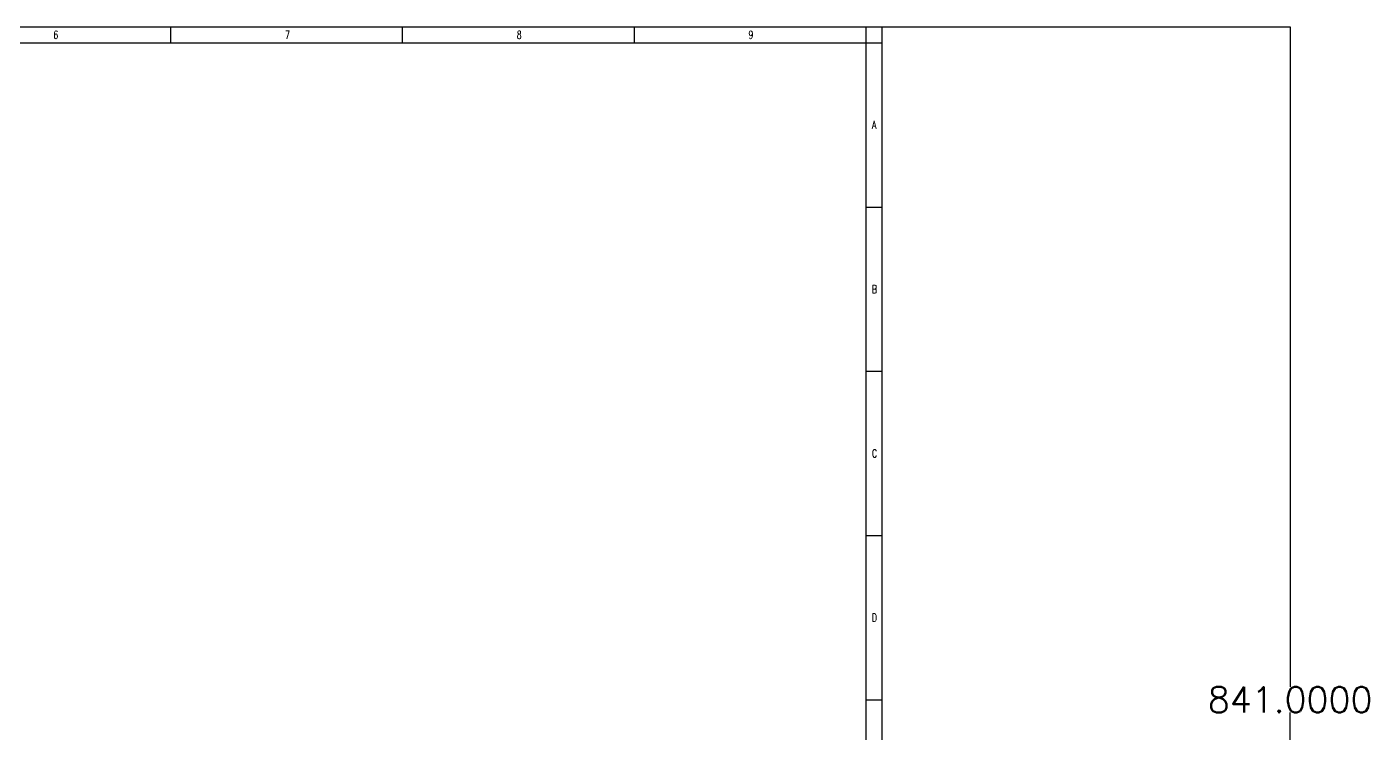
# Model space of a CAD drawing. Header units: inches. Extents: x 3186 to 109360, y -14990 to 740552.
# Drawn here: x 45123 to 87060, y 536748 to 558817 of the extents above; entities that cross this region are included whole.
import ezdxf

# ---------------------------------------------------------------- set-up
doc = ezdxf.new("R2010")
doc.units = ezdxf.units.IN
doc.header["$MEASUREMENT"] = 0
doc.styles.add('HZ', font='txt_____.ttf', dxfattribs={"width": 0.7, "bigfont": 'HZTXT'})
doc.styles.get("Standard").update_dxf_attribs({"font": 'txt', "bigfont": 'gbcbig.shx'})
doc.dimstyles.new('Standard-yuanban', dxfattribs={"dimtxt": 800, "dimasz": 0.18, "dimexe": 0.18, "dimexo": 0.0625, "dimgap": 0.09, "dimtad": 0, "dimtih": 1, "dimtoh": 1, "dimdec": 4, "dimlfac": 0.02, "dimzin": 0, "dimdsep": 46, "dimtxsty": 'Standard', "dimcen": 0.09, "dimadec": 0, "dimazin": 0, "dimtfac": 1, "dimtdec": 4, "dimtofl": 0, "dimtmove": 0, "dimatfit": 3, "dimfxl": 1, "dimtolj": 1, "dimtzin": 0, "dimarcsym": 0})

# ---------------------------------------------------------------- blocks, each defined once
blk = doc.blocks.new('*D55')
at = {"color": 0, "lineweight": -2, "transparency": 16777216}
for p, q in [((71835, 558817), (84591, 558817)), ((84591, 558817), (84591, 538192)), ((84591, 516767), (84591, 537392)), ((71835, 516767), (84591, 516767))]:
    blk.add_line(p, q, dxfattribs=at)
at = {"color": 0, "transparency": 16777216}
for points in [[(84591, 558817), (84591, 558817), (84591, 558817)], [(84591, 516767), (84591, 516767), (84591, 516767)]]:
    blk.add_solid(points, dxfattribs=at)
at = {"layer": 'Defpoints', "color": 0, "transparency": 16777216}
for p in [(71834, 558817), (84591, 558817), (71834, 516767)]:
    blk.add_point(p, dxfattribs=at)
at = {"color": 0, "transparency": 16777216, "insert": (84591, 537792), "char_height": 800, "attachment_point": 5}
blk.add_mtext('\\A1;841.0000', dxfattribs=at)

msp = doc.modelspace()

# ---------------------------------------------------------------- linework, layer by layer
at = {"color": 4, "flags": 128}
for points in [[(4934.44132, 558816.91725), (71834.44132, 558816.91725)], [(49615.44132, 558816.91725), (49615.44132, 558316.91725)], [(56853.94132, 558816.91725), (56853.94132, 558316.91725)], [(64092.44132, 558816.91725), (64092.44132, 558316.91725)], [(71334.44132, 558816.91725), (71334.44132, 558316.91725)], [(71834.44132, 558816.91725), (71834.44132, 516766.91725)]]:
    msp.add_lwpolyline(points, dxfattribs=at)
msp.add_lwpolyline([(6184.44132, 558316.91725), (71330.44132, 558316.91725), (71330.44132, 517266.91725), (6184.44132, 517266.91725)], close=True)
at = {"flags": 128}
for points in [[(71334.44132, 558316.91725), (71834.44132, 558316.91725)], [(71334.44132, 553185.66725), (71834.44132, 553185.66725)], [(71334.44132, 548054.41725), (71834.44132, 548054.41725)], [(71334.44132, 542923.16725), (71834.44132, 542923.16725)], [(71334.44132, 537791.91725), (71834.44132, 537791.91725)]]:
    msp.add_lwpolyline(points, dxfattribs=at)

# ---------------------------------------------------------------- texts
at = {"color": 0, "style": 'HZ', "width": 0.7}
for s, p in [('6', (45953.67198, 558441.91725)), ('7', (53192.17198, 558441.91725)), ('8', (60430.67198, 558441.91725)), ('9', (67669.17198, 558441.91725)), ('A', (71527.16417, 555625.93292)), ('B', (71527.16417, 550494.68292)), ('C', (71527.16417, 545363.43292)), ('D', (71527.16417, 540232.18292))]:
    msp.add_text(s, height=250, dxfattribs=at).set_placement(p)

# ---------------------------------------------------------------- dimensions: what is measured, and where the dimension line sits
dim = msp.add_linear_dim(base=(84590.97563, 558816.91725), p1=(71834.44132, 516766.91725), p2=(71834.44132, 558816.91725), angle=90, dimstyle='Standard-yuanban')
dim.commit()
dim.dimension.update_dxf_attribs({"geometry": '*D55', "text_midpoint": (84590.97563, 537791.91725)})

doc.saveas('drawing.dxf')
